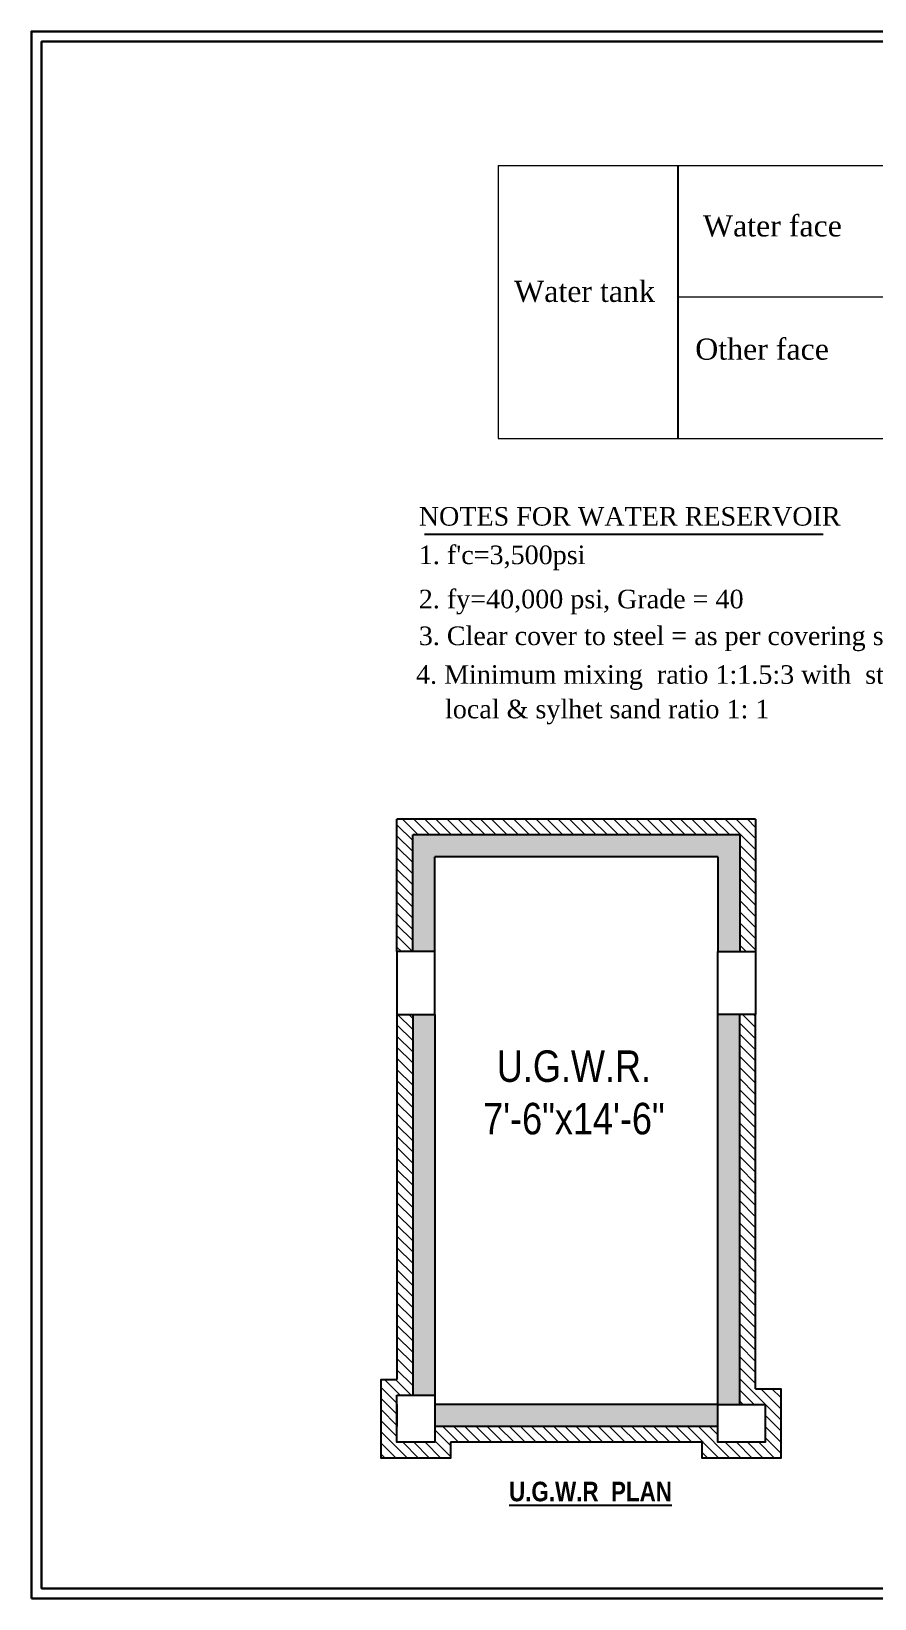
# Model space of a CAD drawing. Header units: inches. Extents: x -159432 to -126829, y -44881 to -40109.
# Drawn here: x -144048.8 to -143780.7, y -42614.3 to -42116.1 of the extents above; entities that cross this region are included whole.
import ezdxf

# ---------------------------------------------------------------- set-up
doc = ezdxf.new("R2010")
doc.units = ezdxf.units.IN
doc.header["$LTSCALE"] = 10
doc.header["$MEASUREMENT"] = 0
doc.linetypes.add('Solid', pattern=[0])
for name, color, linetype, lineweight in [('COLUM', 10, 'Continuous', 25), ('CONCRETE', 8, 'Continuous', 15), ('DIM', 6, 'Continuous', 25), ('H', 8, 'Continuous', 15), ('HATCH-CON', 8, 'Continuous', 30), ('line', 134, 'Continuous', 30), ('TEXT', 6, 'Continuous', 25), ('text-2', 7, 'Continuous', 20), ('wall', 7, 'Continuous', 25)]:
    doc.layers.add(name, color=color, linetype=linetype, lineweight=lineweight)
doc.styles.add('Arial', font='times.ttf', dxfattribs={"height": 8})
doc.styles.add('arn', font='ARIALN.TTF')

msp = doc.modelspace()

# ---------------------------------------------------------------- hatches: boundary and pattern name
at = {"layer": 'H'}
h = msp.add_hatch(dxfattribs=at)
h.set_pattern_fill('ANSI31', color=256, scale=20, angle=90, style=0)
h.set_pattern_definition([(135, (-185879.9061, 102056.5058), (-1.767766953, -1.767766953), [])])
h.paths.add_polyline_path([(-143932.59453, -42544.55842), (-143937.59453, -42544.55842), (-143937.59453, -42569.55842), (-143915.59453, -42569.55842), (-143915.59453, -42564.55842), (-143835.59453, -42564.55842), (-143835.59453, -42569.55842), (-143810.59453, -42569.55842), (-143810.59453, -42547.55842), (-143818.59453, -42547.55842), (-143818.59453, -42428.55842), (-143823.59453, -42428.55842), (-143823.59453, -42552.55842), (-143815.59453, -42552.55842), (-143815.59453, -42564.55842), (-143830.59453, -42564.55842), (-143830.59453, -42559.55842), (-143920.59453, -42559.55842), (-143920.59453, -42564.55842), (-143932.59453, -42564.55842), (-143932.59453, -42549.55842), (-143927.59453, -42549.55842), (-143927.59453, -42428.55842), (-143932.59453, -42428.55842)])
h.paths.add_polyline_path([(-143932.59453, -42408.55842), (-143927.59453, -42408.55842), (-143927.59453, -42371.4962), (-143823.59453, -42371.4962), (-143823.59453, -42408.55842), (-143818.59453, -42408.55842), (-143818.59453, -42366.4962), (-143932.59453, -42366.4962)])
at = {"layer": 'HATCH-CON'}
h = msp.add_hatch(dxfattribs=at)
h.set_pattern_fill('AR-CONC', color=256, scale=0.5, angle=810, style=0)
h.set_pattern_definition([(140, (-185879.906, 102056.5058), (0.313760675, 3.586300913), [0.375, -4.125]), (85, (-185879.906, 102056.506), (-3.76096067, -0.69375667), [0.3, -3.3]), (190.4514, (-185879.88, 102056.8047), (-3.44719771, 2.89254691), [0.31870095, -3.50571056]), (136.1842, (-185880.906, 102056.506), (0.82759507, 5.33620524), [0.5625, -6.1875]), (186.6356, (-185880.837, 102056.9505), (-4.87058935, 4.67331353), [0.47805144, -5.258565]), (81.1842, (-185880.906, 102056.506), (-4.870593, 4.67330973), [0.45, -4.95]), (111, (-185880.656, 102057.0058), (2.013094453, 2.98453526), [0.375, -4.125]), (56, (-185880.656, 102057.006), (-3.625750225, 1.21657666), [0.3, -3.3]), (161.4514, (-185880.4884, 102057.2546), (-1.61265248, 4.20111314), [0.31870095, -3.50571056]), (127.5, (-185879.9061, 102056.5058), (-1.664469269, 0.060799277), [0, -3.26, 0, -3.35, 0, -3.3125]), (97.5, (-185879.9061, 102056.5058), (-1.97205856, 1.315347687), [0, -1.91, 0, -3.185, 0, -1.2625]), (57.5, (-185879.9061, 102055.3908), (0.112774359, 2.669112181), [0, -1.25, 0, -3.9, 0, -5.175]), (47.5, (-185879.9061, 102054.8908), (-0.50052491, 2.915930847), [0, -1.625, 0, -2.59, 0, -3.675])])
h.paths.add_polyline_path([(-143927.59453, -42371.4962), (-143927.59453, -42408.55842), (-143920.59453, -42408.55842), (-143920.59453, -42378.4962), (-143830.59453, -42378.4962), (-143830.59453, -42408.55842), (-143823.59453, -42408.55842), (-143823.59453, -42371.4962)])
h.paths.add_polyline_path([(-143830.59453, -42552.55842), (-143823.59453, -42552.55842), (-143823.59453, -42428.55842), (-143830.59453, -42428.55842)])
h.paths.add_polyline_path([(-143920.59453, -42552.55842), (-143920.59453, -42559.55842), (-143830.59453, -42559.55842), (-143830.59453, -42552.55842)])
h.paths.add_polyline_path([(-143920.59453, -42428.55842), (-143927.59453, -42428.55842), (-143927.59453, -42549.55842), (-143920.59453, -42549.55842)])

# ---------------------------------------------------------------- linework, layer by layer
at = {"layer": 'COLUM'}
for points in [[(-143920.59453, -42408.55842), (-143932.59453, -42408.55842), (-143932.59453, -42428.55842), (-143920.59453, -42428.55842), (-143920.59453, -42408.55842)], [(-143830.59453, -42408.55842), (-143818.59453, -42408.55842), (-143818.59453, -42428.55842), (-143830.59453, -42428.55842), (-143830.59453, -42408.55842)], [(-143932.59453, -42549.55842), (-143920.59453, -42549.55842), (-143920.59453, -42564.55842), (-143932.59453, -42564.55842), (-143932.59453, -42549.55842)], [(-143830.59453, -42552.55842), (-143815.59453, -42552.55842), (-143815.59453, -42564.55842), (-143830.59453, -42564.55842), (-143830.59453, -42552.55842)]]:
    msp.add_lwpolyline(points, dxfattribs=at)
at = {"layer": 'CONCRETE', "color": 7, "linetype": 'Continuous', "lineweight": 5}
for p, q in [((-143900.40433, -42158.70084), (-143900.40433, -42245.49494)), ((-143900.40433, -42158.70084), (-143552.48066, -42158.70084)), ((-143843.35082, -42200.46153), (-143704.90716, -42200.46153)), ((-143900.40433, -42245.49494), (-143552.48066, -42245.49494))]:
    msp.add_line(p, q, dxfattribs=at)
at = {"layer": 'DIM'}
msp.add_line((-143843.35082, -42158.70084), (-143843.35082, -42245.49494), dxfattribs=at)
at = {"layer": 'line'}
msp.add_lwpolyline([(-144048.82235, -42614.25028), (-143299.84884, -42614.25028), (-143299.84884, -42116.10123), (-144048.82235, -42116.10123)], close=True, dxfattribs=at)
msp.add_lwpolyline([(-143348.02735, -42119.37603), (-144045.54755, -42119.37603), (-144045.54755, -42610.97548), (-143348.02735, -42610.97548)], dxfattribs=at)
at = {"layer": 'TEXT'}
msp.add_line((-143923.87223, -42275.92769, -10.03276), (-143797.07044, -42275.92769, -10.03276), dxfattribs=at)
at = {"layer": 'wall'}
for p, q in [((-143818.59453, -42366.4962), (-143932.59453, -42366.4962)), ((-143932.59453, -42408.55842), (-143932.59453, -42366.4962)), ((-143818.59453, -42366.4962), (-143818.59453, -42408.55842)), ((-143823.59453, -42371.4962), (-143927.59453, -42371.4962)), ((-143927.59453, -42408.55842), (-143927.59453, -42371.4962)), ((-143823.59453, -42371.4962), (-143823.59453, -42408.55842)), ((-143830.59453, -42378.4962), (-143920.59453, -42378.4962)), ((-143920.59453, -42408.55842), (-143920.59453, -42378.4962)), ((-143830.59453, -42378.4962), (-143830.59453, -42408.55842)), ((-143932.59453, -42428.55842), (-143932.59453, -42544.55842)), ((-143927.59453, -42428.55842), (-143927.59453, -42549.55842)), ((-143920.59453, -42428.55842), (-143920.59453, -42552.55842)), ((-143830.59453, -42552.55842), (-143830.59453, -42428.55842)), ((-143823.59453, -42552.55842), (-143823.59453, -42428.55842)), ((-143818.59453, -42547.55842), (-143818.59453, -42428.55842)), ((-143830.59453, -42552.55842), (-143920.59453, -42552.55842)), ((-143830.59453, -42559.55842), (-143920.59453, -42559.55842)), ((-143835.59453, -42564.55842), (-143915.59453, -42564.55842))]:
    msp.add_line(p, q, dxfattribs=at)
at = {"layer": 'wall', "linetype": 'Solid', "ltscale": 10}
msp.add_line((-143932.59453, -42552.55842), (-143932.59453, -42559.55842), dxfattribs=at)
at = {"layer": 'wall'}
for points in [[(-143915.59453, -42564.55842), (-143915.59453, -42569.55842), (-143937.59453, -42569.55842), (-143937.59453, -42544.55842), (-143932.59453, -42544.55842)], [(-143818.59453, -42547.55842), (-143810.59453, -42547.55842), (-143810.59453, -42569.55842), (-143835.59453, -42569.55842), (-143835.59453, -42564.55842)]]:
    msp.add_lwpolyline(points, dxfattribs=at)

# ---------------------------------------------------------------- texts
at = {"layer": 'CONCRETE', "color": 7, "linetype": 'Continuous', "lineweight": 5, "style": 'Arial'}
for s, p in [('Water face', (-143835.32371, -42181.28846)), ('Water tank', (-143895.35164, -42202.09828)), ('Other face', (-143837.77383, -42220.45989))]:
    msp.add_text(s, height=6.713585, dxfattribs=at).set_placement(p)
at = {"layer": 'TEXT', "style": 'Arial'}
for s, p in [('NOTES FOR WATER RESERVOIR', (-143925.65839, -42273.20468, -10.03276)), ("1. f'c=3,500psi ", (-143925.65839, -42285.44161, -10.03276)), ('2. fy=40,000 psi, Grade = 40', (-143925.65839, -42299.48847, -10.03276)), ('3. Clear cover to steel = as per covering schedule', (-143925.65839, -42311.17506, -10.03276)), ('4. Minimum mixing  ratio 1:1.5:3 with  stone chips,', (-143926.55042, -42323.48001, -10.03276)), ('local & sylhet sand ratio 1: 1', (-143917.3087, -42334.45309, -10.03276))]:
    msp.add_text(s, height=5.9084735, dxfattribs=at).set_placement(p)
at = {"layer": 'TEXT', "insert": (-143871.07824, -42580.24087, -14.02086), "char_height": 6.2115658, "width": 54.7435039, "attachment_point": 5, "style": 'arn'}
msp.add_mtext('\\A1;{\\fArial Narrow|b1|i0|c0|p34;\\LU.G.W.R  PLAN}', dxfattribs=at)
at = {"layer": 'text-2', "ltscale": 10, "insert": (-143876.33544, -42466.81255), "char_height": 10, "width": 63.6675307, "attachment_point": 8, "style": 'arn'}
msp.add_mtext('\\A1;U.G.W.R. \\P7\'-6"x14\'-6"', dxfattribs=at)

doc.saveas('drawing.dxf')
